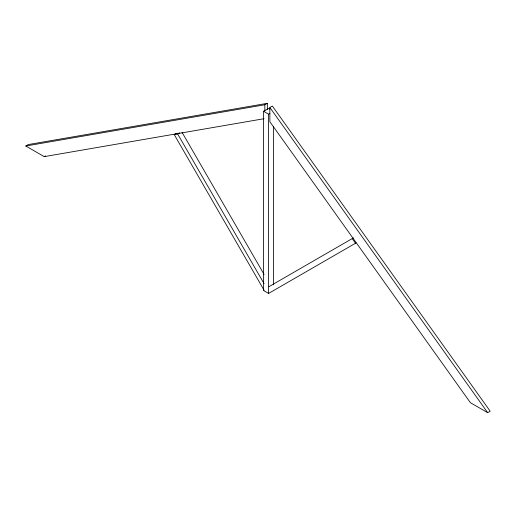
<?xml version="1.0" encoding="UTF-8"?>
<svg xmlns="http://www.w3.org/2000/svg" width="516" height="516" viewBox="0 0 516 516"><rect width="100%" height="100%" fill="white"/><g stroke="black" fill="none" stroke-linecap="round" stroke-linejoin="round"><path stroke-width="0.77" d="M264.044 118.712L44.215 156.638L25.8 146.009L28.309 144.564L267.346 103.323L267.346 109.456M44.215 156.638L45.466 155.916M264.089 290.244L174.208 134.56L176.214 133.405M174.208 134.56L177.607 133.908L179.613 132.747M25.8 146.009L264.837 104.767L267.346 103.323M269.855 107.489L272.358 106.044L490.2 411.233L487.691 412.677L470.424 402.712L269.855 121.712L269.855 107.489L487.691 412.677M356.059 242.933L268.597 293.423L263.586 290.534L263.586 111.282L268.597 108.386L269.855 109.108M263.586 111.282L268.597 114.178L269.855 113.449M269.036 286.625L353.447 237.889M352.202 238.605L355.53 243.236M182.025 132.29L264.095 274.441M177.607 133.908L264.108 283.723M273.615 126.555L273.615 284.903M268.597 114.178L268.597 293.423M264.837 104.767L264.837 110.901"/></g></svg>
